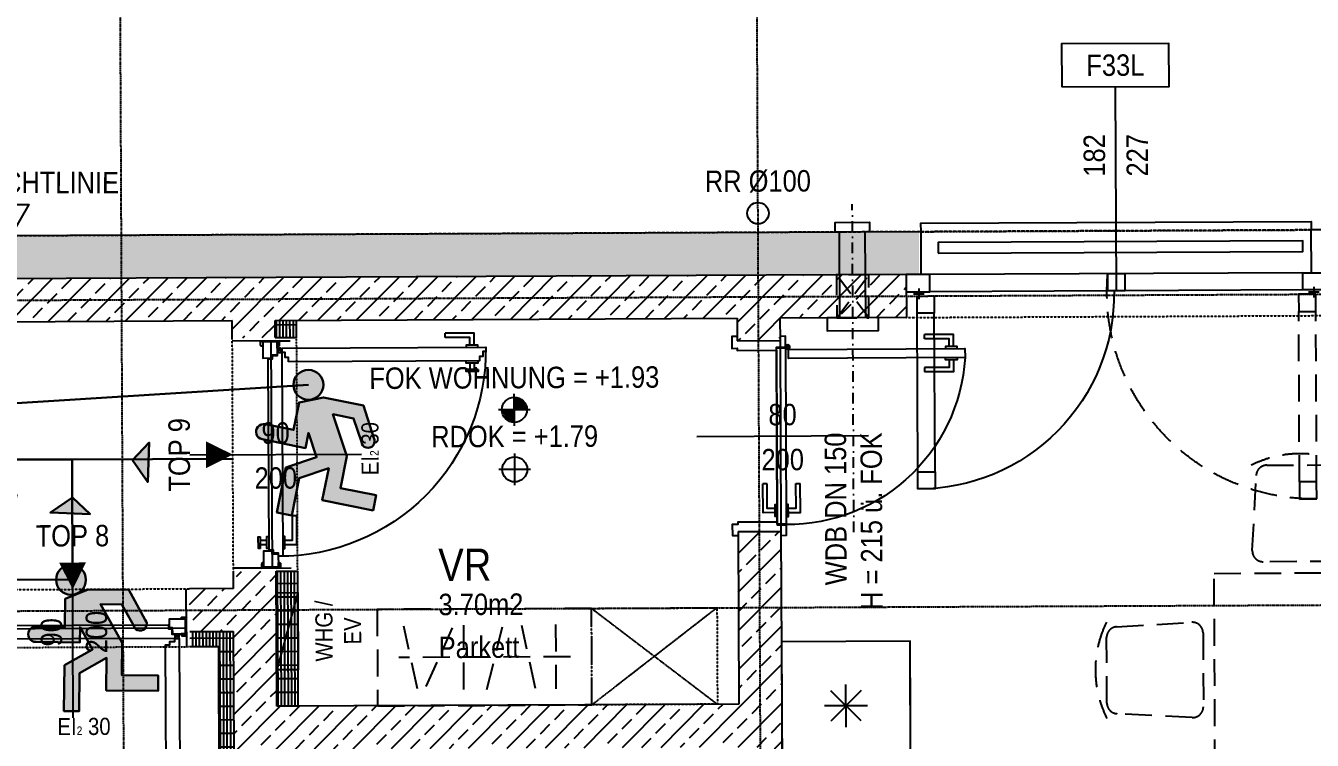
# Model space of a CAD drawing. Header units: millimetres. Extents: x -378801 to -302223, y -36469 to 154078.
# Drawn here: x -335703 to -329701, y 33674 to 37007 of the extents above; entities that cross this region are included whole.
import ezdxf
from ezdxf.enums import TextEntityAlignment as Align

# ---------------------------------------------------------------- set-up
doc = ezdxf.new("R2010")
doc.units = ezdxf.units.MM
for name, pattern in [('HIDDEN', [0.375, 0.25, -0.125]), ('HIDDEN2', [0.1875, 0.125, -0.0625]), ('STRICHLINIE', [0.75, 0.5, -0.25]), ('STRICHPUNKT', [1, 0.5, -0.25, 0, -0.25])]:
    doc.linetypes.add(name, pattern=pattern)
for name, color, linetype in [('00_HLP---------M0', 6, 'Continuous'), ('01-ANS-G00-L01-M0', 8, 'Continuous'), ('01-BFL-G00-L01-M0', 10, 'Continuous'), ('01-SYM-G00-L01-M0', 8, 'Continuous'), ('01-TXT---------M0', 1, 'Continuous'), ('01-TXT---------PP', 1, 'Continuous'), ('01-TXT-G00-L01-M0', 1, 'Continuous'), ('02-ANS-G00-L01-M0', 8, 'Continuous'), ('02-AXO-G00-L01-M0', 8, 'STRICHPUNKT'), ('02-DIM-G00-L01-BEHÖRDE', 20, 'Continuous'), ('02-FIL-G00-L01-LILA', 223, 'Continuous'), ('02-FIL-G00-L01-ORANGE', 40, 'Continuous'), ('02-FIL-G00-L01-STB', 8, 'Continuous'), ('02-HID-G00-L01-M0', 8, 'HIDDEN2'), ('02-TWA---------M0', 4, 'Continuous'), ('02-TWA-G00-L01-M0', 4, 'Continuous'), ('02-WDA---------M0', 8, 'Continuous'), ('02-WDA-G00-L01-M0', 8, 'Continuous'), ('02-ZWA---------M0', 2, 'Continuous'), ('02-ZWA-G00-L01-M0', 2, 'Continuous'), ('03-SYM-G00-L01-M0', 8, 'Continuous'), ('04-HLP---------M0', 8, 'HIDDEN2'), ('04-STO---------M0', 1, 'Continuous'), ('04-SYM---------EP', 8, 'Continuous'), ('04-SYM-G00-L01-EP', 8, 'Continuous'), ('04-TXT---------EP', 8, 'Continuous'), ('04-TXT-G00-L01-M0', 8, 'Continuous'), ('04-TXT-G00-L01-POS', 8, 'Continuous'), ('05-STO---------M0', 1, 'Continuous'), ('05-STO--------M0', 1, 'Continuous'), ('05-SYM---------M0', 8, 'Continuous'), ('05-SYM--------M0', 8, 'Continuous'), ('05-SYM-G00-L01-M0', 8, 'Continuous'), ('05-TXT---------PP', 8, 'Continuous'), ('05-TXT--------M0', 8, 'Continuous'), ('05-TXT-G00-L01-M0', 8, 'Continuous'), ('05_HLP---------M0', 6, 'Continuous'), ('07-SAN---------M0', 8, 'Continuous'), ('07-SAN-G00-L01-FBHZG-EVERT', 8, 'Continuous'), ('07-SAN-G00-L01-Küche', 8, 'Continuous'), ('07-SAN-G00-L01-M0', 8, 'Continuous'), ('07_MOB-G00-L01-M0', 6, 'HIDDEN2')]:
    doc.layers.add(name, color=color, linetype=linetype)
doc.styles.add('ARIAL', font='arial.ttf', dxfattribs={"width": 0.85})
pattern_1 = [(45.2645, (-337081.75, 30520.5), (-90.2161, 89.387), []), (45.2645, (-336991.95, 30520.91), (-90.2161, 89.387), [63.5, -31.75])]
pattern_2 = [(90.26447, (-337081.752, 30520.496), (-15.87483, -0.073276), []), (180.2645, (-337081.75, 30520.496), (0.2931, -63.4993), [])]

# ---------------------------------------------------------------- blocks, each defined once
blk = doc.blocks.new('WET')
at = {"layer": '02-TWA---------M0'}
for points in [[(-0.53, 0), (-0.53, 0.2)], [(0.53, 0), (0.53, 0.2)]]:
    blk.add_lwpolyline(points, dxfattribs=at)
at = {"layer": '02-ZWA---------M0'}
for points in [[(-0.53, 0), (-0.53, -0.07)], [(0.53, 0), (0.53, -0.07)]]:
    blk.add_lwpolyline(points, dxfattribs=at)
at = {"layer": '05-STO---------M0'}
for points in [[(-0.525, 0.058), (-0.505, 0.058), (-0.505, 0.063, 0.414214), (-0.51, 0.068), (-0.53, 0.068)], [(0.525, 0.058), (0.505, 0.058), (0.505, 0.063, -0.414214), (0.51, 0.068), (0.53, 0.068)], [(-0.525, -0.01), (-0.505, -0.01), (-0.505, -0.015, -0.414214), (-0.51, -0.02), (-0.53, -0.02)], [(0.525, -0.01), (0.505, -0.01), (0.505, -0.015, 0.414214), (0.51, -0.02), (0.53, -0.02)]]:
    blk.add_lwpolyline(points, format="xyb", close=True, dxfattribs=at)
for points in [[(-0.464, -0.01), (-0.525, -0.01), (-0.525, 0.058), (-0.45, 0.058), (-0.45, 0.058), (-0.45, 0.058), (-0.45, 0.0195), (-0.464, 0.0195), (-0.464, -0.01)], [(0.464, -0.01), (0.525, -0.01), (0.525, 0.058), (0.45, 0.058), (0.45, 0.058), (0.45, 0.058), (0.45, 0.0195), (0.464, 0.0195), (0.464, -0.01)]]:
    blk.add_lwpolyline(points, dxfattribs=at)
at = {"layer": '05-SYM---------M0'}
for p, q in [((-0.422, -0.908), (-0.392, -0.908)), ((-0.422, -0.928), (-0.392, -0.928))]:
    blk.add_line(p, q, dxfattribs=at)
for points in [[(0.53, 0.018), (-0.53, 0.018)], [(-0.432, -0.061), (-0.432, -0.061), (-0.452, -0.061), (-0.452, -0.046), (-0.476, -0.046), (-0.476, -0.032), (-0.496, -0.032), (-0.496, -0.982), (-0.476, -0.982), (-0.476, -0.968), (-0.452, -0.968), (-0.452, -0.953), (-0.432, -0.953), (-0.432, -0.061)], [(-0.491, -0.021), (-0.481, -0.021)], [(-0.486, -0.026), (-0.486, -0.016)], [(-0.506, -0.928), (-0.562, -0.928), (-0.562, -0.793)], [(-0.542, -0.793), (-0.562, -0.793)], [(-0.506, -0.908), (-0.542, -0.908), (-0.542, -0.793)], [(-0.496, -0.9455), (-0.506, -0.9455), (-0.506, -0.8905), (-0.496, -0.8905)], [(-0.432, -0.9455), (-0.422, -0.9455), (-0.422, -0.8905), (-0.432, -0.8905)], [(-0.392, -0.9455), (-0.382, -0.9455), (-0.382, -0.8905), (-0.392, -0.8905)], [(-0.392, -0.9455), (-0.392, -0.8905)]]:
    blk.add_lwpolyline(points, dxfattribs=at)
blk.add_circle((-0.486, -0.021), 0.01, dxfattribs=at)
blk.add_arc((-0.486, -0.021), 0.9611, 269.40381, 0.65581, dxfattribs=at)
at = {"layer": '05_HLP---------M0'}
for p, q in [((0.401, 0.043), (0.401, 0.073)), ((0.421, 0.043), (0.421, 0.073))]:
    blk.add_line(p, q, dxfattribs=at)
for points in [[(0.4385, 0.073), (0.4385, 0.083), (0.3835, 0.083), (0.3835, 0.073)], [(0.4385, 0.073), (0.3835, 0.073)], [(-0.446, 0.033), (-0.446, 0.033), (-0.446, 0.013), (-0.461, 0.013), (-0.461, -0.011), (-0.475, -0.011), (-0.475, -0.031), (0.475, -0.031), (0.475, -0.011), (0.461, -0.011), (0.461, 0.013), (0.446, 0.013), (0.446, 0.033), (-0.446, 0.033)], [(0.4385, 0.033), (0.4385, 0.043), (0.3835, 0.043), (0.3835, 0.033)], [(0.421, -0.041), (0.421, -0.097), (0.286, -0.097)], [(0.401, -0.041), (0.401, -0.077), (0.286, -0.077)], [(0.4385, -0.031), (0.4385, -0.041), (0.3835, -0.041), (0.3835, -0.031)], [(0.286, -0.077), (0.286, -0.097)]]:
    blk.add_lwpolyline(points, dxfattribs=at)
blk = doc.blocks.new('00-top')
blk.add_lwpolyline([(0, 0, 0, 0.125, 0), (-0.125, 0, 0.125, 0.125, 0)], format="xyseb")
at = {"layer": '01-TXT---------M0', "color": 8, "style": 'ARIAL', "width": 0.85}
for tag, p in [('NUMBER', (-0.3, 0)), ('TOP', (-0.65, 0))]:
    blk.add_attdef(tag, text='', height=0.1, rotation=90, dxfattribs=at).set_placement(p, align=Align.MIDDLE_CENTER)
blk = doc.blocks.new('05-TXT')
at = {"layer": '05-TXT--------M0'}
blk.add_line((-0.4, 0), (0.4, 0), dxfattribs=at)
at = {"layer": '05-TXT--------M0', "color": 8, "style": 'ARIAL', "width": 0.85}
blk.add_attdef('BREITE', text='', height=0.1, dxfattribs=at).set_placement((0, 0.05), align=Align.CENTER)
blk.add_attdef('HÖHE', text='', height=0.1, rotation=360, dxfattribs=at).set_placement((0, -0.06), align=Align.TOP_CENTER)
blk = doc.blocks.new('TÜR-80_20er-WAND')
at = {"layer": '00_HLP---------M0'}
for points in [[(-0.3575, 0.045), (-0.3575, 0.101), (-0.2225, 0.101)], [(-0.3375, 0.045), (-0.3375, 0.081), (-0.2225, 0.081)], [(-0.2225, 0.081), (-0.2225, 0.101)], [(-0.375, 0.035), (-0.375, 0.045), (-0.32, 0.045), (-0.32, 0.035)], [(0.4, -0.007), (-0.4, -0.007)], [(-0.375, -0.007), (-0.375, -0.017), (-0.32, -0.017), (-0.32, -0.007)], [(-0.3575, -0.017), (-0.3575, -0.073), (-0.2225, -0.073)], [(-0.3375, -0.017), (-0.3375, -0.053), (-0.2225, -0.053)], [(-0.2225, -0.053), (-0.2225, -0.073)]]:
    blk.add_lwpolyline(points, dxfattribs=at)
blk.add_lwpolyline([(0.4115, 0.035), (-0.4115, 0.035), (-0.4115, 0.035), (-0.4115, -0.007), (0.4115, -0.007)], close=True, dxfattribs=at)
at = {"layer": '02-TWA---------M0'}
for points in [[(-0.445, -0.19), (-0.445, 0.01)], [(0.445, -0.19), (0.445, 0.01)]]:
    blk.add_lwpolyline(points, dxfattribs=at)
at = {"layer": '05-STO--------M0'}
for points in [[(-0.465, -0.19), (-0.465, -0.215), (-0.41, -0.215), (-0.41, -0.19), (-0.4, -0.19), (-0.4, -0.007), (-0.415, -0.007), (-0.415, 0.035), (-0.465, 0.035), (-0.465, 0.01)], [(0.465, -0.19), (0.465, -0.215), (0.41, -0.215), (0.41, -0.19), (0.4, -0.19), (0.4, -0.007), (0.415, -0.007), (0.415, 0.035), (0.465, 0.035), (0.465, 0.01)]]:
    blk.add_lwpolyline(points, dxfattribs=at)
at = {"layer": '05-SYM---------M0'}
for points in [[(0.352, 0.8185), (0.296, 0.8185), (0.296, 0.6835)], [(0.352, 0.7985), (0.316, 0.7985), (0.316, 0.6835)], [(0.362, 0.836), (0.352, 0.836), (0.352, 0.781), (0.362, 0.781)], [(0.404, 0.836), (0.414, 0.836), (0.414, 0.781), (0.404, 0.781)], [(0.414, 0.8185), (0.47, 0.8185), (0.47, 0.6835)], [(0.414, 0.7985), (0.45, 0.7985), (0.45, 0.6835)], [(0.316, 0.6835), (0.296, 0.6835)], [(0.45, 0.6835), (0.47, 0.6835)]]:
    blk.add_lwpolyline(points, dxfattribs=at)
at = {"layer": '05-SYM--------M0'}
blk.add_lwpolyline([(0.404, 0.0495), (0.404, 0.8725), (0.404, 0.8725), (0.362, 0.8725), (0.362, 0.0495)], close=True, dxfattribs=at)
for points in [[(0.41, 0.046), (0.42, 0.046)], [(0.415, 0.041), (0.415, 0.051)]]:
    blk.add_lwpolyline(points, dxfattribs=at)
blk.add_circle((0.415, 0.046), 0.01, dxfattribs=at)
blk.add_arc((0.415, 0.046), 0.8282, 93.66912, 183.66912, dxfattribs=at)
blk = doc.blocks.new('01-SQM')
at = {"layer": '01-TXT---------M0', "color": 1, "style": 'ARIAL', "width": 0.85}
blk.add_attdef('ROOM', (0, 0), '', height=0.15, dxfattribs=at)
blk.add_attdef('AREA', text='', height=0.1, dxfattribs=at).set_placement((0, -0.06), align=Align.TOP_LEFT)
at = {"layer": '01-TXT---------PP', "color": 1, "style": 'ARIAL', "width": 0.85}
blk.add_attdef('NR', text='', height=0.15, dxfattribs=at).set_placement((-0.1173, 0), align=Align.RIGHT)
blk.add_attdef('FLOOR', text='', height=0.1, dxfattribs=at).set_placement((0, -0.26), align=Align.TOP_LEFT)
blk = doc.blocks.new('01-HK1')
for p, q in [((-0.0005, -0.0742), (-0.0005, 0.0742)), ((0.0737, 0), (-0.0747, 0))]:
    blk.add_line(p, q)
blk.add_circle((-0.0005, 0), 0.0586)
for points in [[(-0.0005, 0.0586), (0.0409, 0.0414), (-0.0005, 0)], [(-0.0005, 0), (0.0581, 0), (0.0409, 0.0414)], [(-0.0591, 0), (-0.0419, -0.0414), (-0.0005, 0)], [(-0.0419, -0.0414), (-0.0005, -0.0586), (-0.0005, 0)]]:
    blk.add_solid(points)
at = {"layer": '01-TXT---------M0', "color": 8, "style": 'ARIAL', "width": 0.85}
blk.add_attdef('HEIGHT', text='', height=0.1, dxfattribs=at).set_placement((0, 0.2), align=Align.TOP_CENTER)
blk = doc.blocks.new('03-rar')
blk.add_circle((0, 0), 0.05)
at = {"layer": '01-TXT---------M0', "color": 8, "style": 'ARIAL', "width": 0.85}
blk.add_attdef('RR', text='', height=0.1, dxfattribs=at).set_placement((0, 0.1), align=Align.CENTER)
blk = doc.blocks.new('04-TXT')
blk.add_line((0, 0), (0.9529, 0))
at = {"layer": '04-TXT---------EP', "color": 8, "style": 'ARIAL', "width": 0.85}
blk.add_attdef('WIDTH', text='', height=0.1, dxfattribs=at).set_placement((0.6322, 0.05), align=Align.CENTER)
blk.add_attdef('HEIGHT', text='', height=0.1, dxfattribs=at).set_placement((0.6322, -0.05), align=Align.TOP_CENTER)
blk = doc.blocks.new('FENSTER_184')
at = {"layer": '02-WDA---------M0'}
for points in [[(0.07, -0.2), (0.07, -0.4)], [(1.89, -0.2), (1.89, -0.4)]]:
    blk.add_lwpolyline(points, dxfattribs=at)
at = {"layer": '04-HLP---------M0'}
for points in [[(1.83, 0.7752), (1.83, 0.8552), (1.91, 0.8552), (1.91, 0.7752)], [(1.83, -0.1), (1.83, -0.02), (1.91, -0.02), (1.91, -0.1)]]:
    blk.add_lwpolyline(points, close=True, dxfattribs=at)
at = {"layer": '04-HLP---------M0', "linetype": 'Continuous'}
for points in [[(0.13, 0.72), (0.13, 0.8), (0.05, 0.8), (0.05, 0.72)], [(0.13, -0.1), (0.13, -0.02), (0.05, -0.02), (0.05, -0.1)]]:
    blk.add_lwpolyline(points, close=True, dxfattribs=at)
at = {"layer": '04-HLP---------M0'}
for points in [[(1.83, 0.7752), (1.83, -0.02)], [(1.91, 0.7752), (1.91, -0.02)], [(0.034, -0.11), (0.084, -0.11)], [(0.059, -0.135), (0.059, -0.085)], [(1.926, -0.11), (1.876, -0.11)], [(1.901, -0.135), (1.901, -0.085)]]:
    blk.add_lwpolyline(points, dxfattribs=at)
at = {"layer": '04-HLP---------M0', "linetype": 'Continuous'}
for points in [[(0.05, 0.72), (0.05, -0.02)], [(0.13, 0.72), (0.13, -0.02)]]:
    blk.add_lwpolyline(points, dxfattribs=at)
at = {"layer": '04-HLP---------M0'}
blk.add_arc((1.901, -0.11), 0.9652, 89.46574, 185.35028, dxfattribs=at)
at = {"layer": '04-HLP---------M0', "linetype": 'Continuous'}
blk.add_arc((0.059, -0.11), 0.91, 359.48381, 90.46457, dxfattribs=at)
at = {"layer": '04-STO---------M0'}
for points in [[(0.11, -0.2), (0, -0.2), (0, -0.12), (0.11, -0.12)], [(0.94, -0.2), (1.02, -0.2), (1.02, -0.12), (0.94, -0.12)], [(1.85, -0.2), (1.96, -0.2), (1.96, -0.12), (1.85, -0.12)]]:
    blk.add_lwpolyline(points, close=True, dxfattribs=at)
at = {"layer": '04-SYM---------EP'}
for p, q in [((1.85, -0.12), (0.11, -0.12)), ((1.85, -0.2), (0.11, -0.2))]:
    blk.add_line(p, q, dxfattribs=at)
blk = doc.blocks.new('GARDEROBE')
for points in [[(-6.0792, -3.1), (-6.5292, -3.1), (-6.5292, -4.1), (-6.0792, -4.1), (-6.0792, -3.1)], [(-6.3042, -3.2), (-6.3042, -4)], [(-6.4542, -3.2678), (-6.1542, -3.2678)], [(-6.1574, -3.3636), (-6.451, -3.4254)], [(-6.1536, -3.5895), (-6.4445, -3.5161)], [(-6.1542, -3.6978), (-6.4542, -3.696)], [(-6.1677, -3.8725), (-6.4408, -3.7484)], [(-6.1574, -3.9142), (-6.451, -3.976)]]:
    blk.add_lwpolyline(points)
blk = doc.blocks.new('möbel_tisch_mittel')
blk.add_lwpolyline([(0.45, 1.4), (0.45, 0), (-0.45, 0), (-0.45, 1.4)], close=True)
for points in [[(-0.906, 1.2021, 0.39805), (-0.9532, 1.1521), (-0.9532, 0.8467, 0.39805), (-0.906, 0.7968), (-0.556, 0.7774, 0.430564), (-0.5032, 0.8273), (-0.5032, 1.1716, 0.430564), (-0.556, 1.2215)], [(0.906, 1.2021, -0.39805), (0.9532, 1.1521), (0.9532, 0.8467, -0.39805), (0.906, 0.7968), (0.556, 0.7774, -0.430564), (0.5032, 0.8273), (0.5032, 1.1716, -0.430564), (0.556, 1.2215)], [(-0.906, 0.1979, -0.39805), (-0.9532, 0.2479), (-0.9532, 0.5533, -0.39805), (-0.906, 0.6032), (-0.556, 0.6226, -0.430564), (-0.5032, 0.5727), (-0.5032, 0.2284, -0.430564), (-0.556, 0.1785)], [(0.906, 0.1979, 0.39805), (0.9532, 0.2479), (0.9532, 0.5533, 0.39805), (0.906, 0.6032), (0.556, 0.6226, 0.430564), (0.5032, 0.5727), (0.5032, 0.2284, 0.430564), (0.556, 0.1785)]]:
    blk.add_lwpolyline(points, format="xyb", close=True)
for centre, start, end in [((-0.5032, 0.9994), 153.43495, 206.56505), ((0.5032, 0.9994), 333.43495, 26.56505), ((-0.5032, 0.4006), 153.43495, 206.56505), ((0.5032, 0.4006), 333.43495, 26.56505)]:
    blk.add_arc(centre, 0.5031, start, end)
at = {"layer": '00_HLP---------M0', "linetype": 'HIDDEN', "ltscale": 0.5}
blk.add_lwpolyline([(-0.2026, 1.856, -0.39805), (-0.1527, 1.9032), (0.1527, 1.9032, -0.39805), (0.2026, 1.856), (0.2221, 1.506, -0.430564), (0.1721, 1.4532), (-0.1721, 1.4532, -0.430564), (-0.2221, 1.506)], format="xyb", close=True, dxfattribs=at)
blk.add_arc((0, 1.4532), 0.5031, 63.43495, 116.56505, dxfattribs=at)
blk = doc.blocks.new('WANDLÜFER')
at = {"layer": '02-TWA---------M0', "linetype": 'HIDDEN2', "ltscale": 0.75}
for points in [[(0.075, 0), (0.075, -0.2), (-0.075, -0.2), (-0.075, 0), (0.075, 0)], [(-0.075, 0), (0.075, -0.2)], [(0.075, 0), (-0.075, -0.2)]]:
    blk.add_lwpolyline(points, dxfattribs=at)
at = {"layer": '07-SAN---------M0', "linetype": 'STRICHPUNKT', "ltscale": 0.1}
blk.add_lwpolyline([(0, 1), (0, -0.53)], dxfattribs=at)
at = {"layer": '07-SAN---------M0'}
for points in [[(0, 0), (-0.12, 0), (-0.12, 0.06), (0.12, 0.06), (0.12, 0)], [(0.08, -0.4), (-0.08, -0.4), (-0.08, -0.445), (0.08, -0.445)]]:
    blk.add_lwpolyline(points, close=True, dxfattribs=at)
for points in [[(-0.06, 0), (-0.06, -0.4)], [(0.06, 0), (0.06, -0.4)]]:
    blk.add_lwpolyline(points, dxfattribs=at)
blk = doc.blocks.new('türachse&qualität')
at = {"layer": '05-SYM---------M0'}
blk.add_line((-0.4, 0), (-0.4, 0), dxfattribs=at)
at = {"layer": '05-TXT---------PP'}
blk.add_lwpolyline([(-0.5, -0.25), (-0.5, 0.25), (-0.7, 0.25), (-0.7, -0.25)], close=True, dxfattribs=at)
at = {"layer": '05-TXT---------PP', "color": 8, "style": 'ARIAL', "text_generation_flag": 6, "width": 0.85}
blk.add_attdef('POS.NR.', text='', height=0.1, rotation=270, dxfattribs=at).set_placement((-0.6529, -0.0112), align=Align.TOP_CENTER)
blk = doc.blocks.new('01-HK2')
for p, q in [((0, -0.098), (0, 0.098)), ((0.098, 0), (-0.098, 0))]:
    blk.add_line(p, q)
blk.add_circle((0, 0), 0.0773)
at = {"layer": '01-TXT---------M0', "color": 8, "style": 'ARIAL', "width": 0.85}
blk.add_attdef('HEIGHT', text='', height=0.1, rotation=360, dxfattribs=at).set_placement((0, 0.132), align=Align.BOTTOM_CENTER)
blk = doc.blocks.new('Kühlschrank')
blk.add_lwpolyline([(-0.3, 0), (0.3, 0), (0.3, -0.6), (-0.3, -0.6)], close=True)
for points in [[(0.0707, -0.2293), (-0.0707, -0.3707)], [(-0.0707, -0.2293), (0.0707, -0.3707)], [(0, -0.2), (0, -0.4)], [(-0.1, -0.3), (0.1, -0.3)]]:
    blk.add_lwpolyline(points)
blk = doc.blocks.new('01-HK3')
blk.add_lwpolyline([(0, 0), (0.0423, 0.0732), (-0.0423, 0.0732)], close=True)
at = {"color": 0, "style": 'ARIAL', "width": 0.85}
blk.add_attdef('HEIGHT', text='', height=0.05, dxfattribs=at).set_placement((0, 0.35), align=Align.TOP_CENTER)
blk = doc.blocks.new('9809550')
at = {"color": 18, "lineweight": 30, "true_color": 0x000000}
for points in [[(423921.7, 99168.8), (423956.8, 99168.8), (423956.8, 99202.9), (423984.5, 99214.5), (424033.7, 99214.5), (424053.8, 99178.3)], [(424040.2, 99170.9), (424025.2, 99196.7), (423999.7, 99196.8), (424026.2, 99150.3), (424026.2, 99110.9), (424070.2, 99110.9), (424070.2, 99092.3), (424007.5, 99092.3), (424007.5, 99131.7), (423975, 99113.1), (423975, 99067), (423956.5, 99067), (423956.5, 99122.4), (423990.5, 99141.9), (423975.1, 99168.8), (423975.1, 99150.2), (423921.7, 99150.3)]]:
    blk.add_lwpolyline(points, dxfattribs=at)
blk.add_circle((423963.6, 99225.9), 18.1, dxfattribs=at)
for centre, radius, start, end in [((423921.7, 99159.5), 9.27, 89.9849, 270.0151), ((424047.8, 99173.1), 7.96, 195.7299, 41.4005)]:
    blk.add_arc(centre, radius, start, end, dxfattribs=at)
blk = doc.blocks.new('750298750')
h = blk.add_hatch(color=3)
h.paths.add_polyline_path([(426943.6, 99576.9), (426968.1, 99576.8), (426982.5, 99552, 1.25347), (426995.6, 99559.2), (426976.3, 99594), (426929, 99594), (426902.3, 99582.8), (426902.3, 99550), (426868.6, 99550, 1), (426868.6, 99532.2), (426919.9, 99532.1), (426919.9, 99550), (426934.8, 99524.1), (426902.1, 99505.4), (426902.1, 99452.1), (426919.8, 99452.1), (426919.8, 99496.4), (426951.1, 99514.3), (426951.1, 99476.4), (427011.4, 99476.4), (427011.4, 99494.3), (426969.1, 99494.3), (426969.1, 99532.2)])
h.paths.add_polyline_path([(426891.5, 99604.9, 1), (426926.3, 99604.9, 1)])
at = {"xscale": 0.9619413167778113, "yscale": 0.9619413167778113, "zscale": 0.9619413167778113}
blk.add_blockref('9809550', (19080.8, 4155.4), dxfattribs=at)
blk = doc.blocks.new('4444444')
at = {"lineweight": 30}
h = blk.add_hatch(color=100, dxfattribs=at)
h.dxf.hatch_style = 1
h.paths.add_polyline_path([(431810.8, 98429.5), (431736, 98429.5), (431806.7, 98326.5)])
h.paths.add_polyline_path([(431814, 98511.5), (431736, 98429.5), (431810.8, 98429.5)])
at = {"color": 102, "lineweight": 30, "true_color": 0x21de37}
blk.add_lwpolyline([(431736, 98429.5), (431806.7, 98326.5), (431736, 98429.5), (431814, 98511.5), (431806.7, 98326.5)], dxfattribs=at)

msp = doc.modelspace()

# ---------------------------------------------------------------- hatches: boundary and pattern name
at = {"layer": '02-FIL-G00-L01-LILA', "true_color": 0x636466}
h = msp.add_hatch(dxfattribs=at)
h.set_pattern_fill('HONEY', color=251, scale=10, angle=107.16870486, style=0)
h.set_pattern_definition([(359.829713, (-389052.153, -18110.562), (47.7065105, 27.354634), [31.75, -63.5]), (119.829713, (-389052.153, -18110.562), (-47.543063, 27.637733), [31.75, -63.5]), (59.829713, (-389052.153, -18110.562), (0.163447, 54.992367), [-63.5, 31.75])])
h.paths.add_polyline_path([(-331536.4314, 36046.148), (-336796.3766, 36021.8669), (-336795.4535, 35821.8721), (-336735.4541, 35822.1491), (-331595.5086, 35845.8732), (-331535.5082, 35846.1501)])
at = {"layer": '02-FIL-G00-L01-ORANGE', "true_color": 0x636466}
h = msp.add_hatch(dxfattribs=at)
h.set_pattern_fill('GRATE', color=251, scale=20, angle=197.16870486, style=0)
h.set_pattern_definition(pattern_2)
h.paths.add_polyline_path([(-334439.5554, 35632.7459), (-334539.5543, 35632.2843), (-334539.1851, 35552.2851), (-334439.0723, 35552.7464)])
h = msp.add_hatch(dxfattribs=at)
h.set_pattern_fill('GRATE', color=251, scale=20, angle=197.16870486, style=0)
h.set_pattern_definition(pattern_2)
h.paths.add_polyline_path([(-334434.1549, 34462.7583), (-334534.1538, 34462.2967), (-334531.2459, 33832.3035), (-334431.2469, 33832.765)])
h = msp.add_hatch(dxfattribs=at)
h.set_pattern_fill('GRATE', color=251, scale=20, angle=197.16870486, style=0)
h.set_pattern_definition(pattern_2)
h.paths.add_polyline_path([(-334732.8593, 34181.3766), (-334937.8571, 34180.4303), (-334937.534, 34110.4311), (-334802.5354, 34111.0542), (-334800.3198, 33631.0593), (-334730.3206, 33631.3824)])
at = {"layer": '02-FIL-G00-L01-STB', "true_color": 0x636466}
h = msp.add_hatch(dxfattribs=at)
h.set_pattern_fill('ANSI33', color=251, scale=20, angle=107.16870486, style=0)
h.set_pattern_definition(pattern_1)
h.paths.add_polyline_path([(-331595.5088, 35845.8732), (-336735.4541, 35822.1491), (-336735.0848, 35742.1499), (-336734.5309, 35622.1512), (-334739.5522, 35631.3611), (-334739.0691, 35551.3625), (-334539.0712, 35552.2857), (-334539.5543, 35632.2843), (-332384.5773, 35642.2313), (-332384.0926, 35537.2325), (-332184.0948, 35538.1556), (-332184.5794, 35643.1545), (-331594.5857, 35645.8753)])
h = msp.add_hatch(dxfattribs=at)
h.set_pattern_fill('ANSI33', color=251, scale=20, angle=107.16870486, style=0)
h.set_pattern_definition(pattern_1)
h.paths.add_polyline_path([(-332179.9867, 34648.1651), (-332379.9845, 34647.2419), (-332376.2688, 33842.2505), (-334531.2459, 33832.3035), (-334534.1538, 34462.2967), (-334734.1517, 34461.3736), (-334733.7824, 34381.3744), (-334938.7802, 34380.4282), (-334937.8571, 34180.4303), (-334732.8593, 34181.3766), (-334730.3206, 33631.3824), (-332375.3457, 33642.2527), (-332337.496, 25442.34), (-332937.4604, 25439.581), (-332936.5665, 25239.583), (-331276.5842, 25247.2349), (-331277.5073, 25447.2328), (-332137.4982, 25443.2632)])

# ---------------------------------------------------------------- linework, layer by layer
at = {"color": 4, "lineweight": 30}
for points in [[(-334384.3353, 35331.9441), (-346388.6242, 34578.2798)], [(-335491.7132, 34422.3143), (-346388.1164, 34488.8235)]]:
    msp.add_lwpolyline(points, dxfattribs=at)
at = {"color": 100, "lineweight": 30}
for points in [[(-335483.7744, 34377.9126), (-335486.5672, 34982.9524), (-337239.717, 34982.9524)], [(-335486.5672, 34982.9524), (-334736.5752, 34986.4143)]]:
    msp.add_lwpolyline(points, dxfattribs=at)
at = {"layer": '01-ANS-G00-L01-M0', "color": 251, "true_color": 0x636466}
msp.add_lwpolyline([(-332184.0948, 35538.1556), (-332179.9867, 34648.1651)], dxfattribs=at)
at = {"layer": '01-BFL-G00-L01-M0', "color": 251, "linetype": 'STRICHLINIE', "true_color": 0x636466}
msp.add_lwpolyline([(-319416.5237, 51712.0812), (-319485.1443, 38295.6762), (-319500.6709, 36101.7077), (-346703.3408, 35976.1342), (-346697.3757, 37975.8361), (-346708.941, 51910.465)], dxfattribs=at)
at = {"layer": '02-ANS-G00-L01-M0', "color": 251, "true_color": 0x636466}
msp.add_lwpolyline([(-331526.4315, 36046.1941), (-331526.6161, 36086.1937), (-329706.6355, 36094.5945), (-329706.4509, 36054.5918)], dxfattribs=at)
msp.add_lwpolyline([(-331445.972, 35946.5645), (-329745.9901, 35954.414), (-329746.2209, 36004.4135), (-331446.2028, 35996.5639)], close=True, dxfattribs=at)
at = {"layer": '02-AXO-G00-L01-M0', "color": 251, "true_color": 0x636466}
for points in [[(-335195.4644, 22829.1203), (-335274.8563, 40028.9371)], [(-332210.7254, 19642.8634), (-332304.8879, 40042.6461)], [(-347423.621, 35672.8143), (-322105.9141, 35789.6773), (-322105.9141, 35789.6773)], [(-347427.9306, 34222.779), (-322099.2212, 34339.6927), (-322099.2212, 34339.6927)]]:
    msp.add_lwpolyline(points, dxfattribs=at)
at = {"layer": '02-HID-G00-L01-M0', "color": 251, "ltscale": 0.5, "true_color": 0x636466}
for points in [[(-331526.4315, 36046.1941), (-329706.4509, 36054.5949)], [(-334434.1549, 34462.7583), (-334439.0723, 35552.7464)], [(-336027.5224, 34105.3998), (-334937.534, 34110.4311)]]:
    msp.add_lwpolyline(points, dxfattribs=at)
at = {"layer": '02-HID-G00-L01-M0', "color": 251, "true_color": 0x636466}
for points in [[(-331594.5857, 35645.8753), (-329634.6066, 35654.9249)], [(-334734.1517, 34461.3736), (-334739.1829, 35551.362)], [(-336028.7686, 34375.397), (-334938.7802, 34380.4282)]]:
    msp.add_lwpolyline(points, dxfattribs=at)
at = {"layer": '02-TWA-G00-L01-M0', "color": 251, "true_color": 0x636466}
for p, q in [((-331595.5086, 35845.8732), (-336735.4541, 35822.1491)), ((-336734.5309, 35622.1512), (-334739.5522, 35631.3611)), ((-334739.1829, 35551.362), (-334739.5522, 35631.3611)), ((-334539.5543, 35632.2843), (-332384.5773, 35642.2313)), ((-332384.5773, 35642.2313), (-332384.0926, 35537.2325)), ((-331594.5854, 35645.8753), (-332184.5794, 35643.1545)), ((-332184.5794, 35643.1545), (-332184.0948, 35538.1556)), ((-332379.9845, 34647.2419), (-332376.2688, 33842.2505)), ((-332179.9867, 34648.1651), (-332137.4982, 25443.2632)), ((-334733.7824, 34381.3744), (-334734.1517, 34461.3736)), ((-334531.2459, 33832.3035), (-334534.1538, 34462.2967)), ((-334733.7824, 34381.3744), (-334938.7802, 34380.4282)), ((-334730.3206, 33631.3824), (-334732.8593, 34181.3766)), ((-332376.2688, 33842.2505), (-334531.2459, 33832.3035))]:
    msp.add_line(p, q, dxfattribs=at)
for points in [[(-331595.5088, 35845.8732), (-331594.5857, 35645.8753)], [(-334539.1851, 35552.2851), (-334539.5543, 35632.2843)], [(-334937.8571, 34180.4303), (-334732.8593, 34181.3766)]]:
    msp.add_lwpolyline(points, dxfattribs=at)
at = {"layer": '02-WDA-G00-L01-M0', "color": 251, "true_color": 0x636466}
for p, q in [((-331526.4315, 36046.1941), (-336806.3765, 36021.8208)), ((-327556.475, 36064.5203), (-329706.4509, 36054.5956))]:
    msp.add_line(p, q, dxfattribs=at)
at = {"layer": '02-ZWA-G00-L01-M0', "color": 251, "true_color": 0x636466}
for p, q in [((-334439.0723, 35552.7464), (-334439.5554, 35632.7459)), ((-334431.2469, 33832.765), (-334434.1549, 34462.7583))]:
    msp.add_line(p, q, dxfattribs=at)
for points in [[(-334539.1851, 35552.2851), (-334439.0723, 35552.7464)], [(-334534.1538, 34462.2967), (-334434.1549, 34462.7583)], [(-334937.534, 34110.4311), (-334802.5354, 34111.0542)], [(-334799.6275, 33481.0609), (-334802.5354, 34111.0542)]]:
    msp.add_lwpolyline(points, dxfattribs=at)
at = {"layer": '07-SAN-G00-L01-FBHZG-EVERT', "color": 251, "true_color": 0x636466}
msp.add_lwpolyline([(-334533.6922, 34362.2978), (-334433.6933, 34362.7594), (-334432.0316, 34002.7632), (-334532.0306, 34002.3016)], close=True, dxfattribs=at)
msp.add_lwpolyline([(-334433.6933, 34362.7594), (-334532.0306, 34002.3016)], dxfattribs=at)
at = {"layer": '07-SAN-G00-L01-M0', "color": 251, "true_color": 0x636466}
msp.add_lwpolyline([(-330514.6257, 30890.8121), (-330517.3952, 31490.8057), (-331565.384, 31485.9683), (-331568.1535, 32085.9619), (-331568.1535, 32085.9619), (-331577.6159, 34135.9401), (-332177.6095, 34133.1706), (-332162.6082, 30883.2052)], close=True, dxfattribs=at)
at = {"layer": '07_MOB-G00-L01-M0', "color": 251, "true_color": 0x636466}
msp.add_lwpolyline([(-333063.3379, 34288.9271), (-332478.3441, 34291.6274), (-332476.2678, 33841.7889), (-333061.2615, 33839.0887)], close=True, dxfattribs=at)
for points in [[(-333063.3378, 34288.8959), (-332476.2678, 33841.7889)], [(-332478.3441, 34291.6274), (-333061.2592, 33838.9319)]]:
    msp.add_lwpolyline(points, dxfattribs=at)

# ---------------------------------------------------------------- block references
at = {"color": 102, "lineweight": 30, "true_color": 0x21de37}
for p, xscale, yscale, zscale, rotation in [((-2091681.1898, -19935.6331), 4.0068236436394, 4.0068236436394, 4.0068236436394, 348.6700814308623), ((-2090004.3333, -19938.4273), 4.006823643639398, 4.006823643639398, 4.006823643639398, 348.6700814308623), ((-2049648.76, -348881.7557), 4.006823643639398, 4.006823643639398, 4.006823643639398, 359.4714954982038)]:
    msp.add_blockref('750298750', p, dxfattribs=dict(at, xscale=xscale, yscale=yscale, zscale=zscale, rotation=rotation))
msp.add_blockref('4444444', (-766940.6116, -63448.6462), dxfattribs=at)
at = {"color": 102, "lineweight": 30, "true_color": 0x21de37, "rotation": 270.0000000001257}
msp.add_blockref('4444444', (-433913.9911, 466542.6765), dxfattribs=at)
at = {"layer": '01-SYM-G00-L01-M0', "color": 251, "true_color": 0x636466, "xscale": 1000, "yscale": 1000, "zscale": 1000, "rotation": 0.2644673286167905}
msp.add_blockref('01-HK1', (-333422.8865, 35215.538), dxfattribs=at).add_auto_attribs({'HEIGHT': 'FOK WOHNUNG = +1.93'})
at = {"layer": '01-SYM-G00-L01-M0', "color": 251, "true_color": 0x636466}
ref = msp.add_blockref('00-top', (-334736.6673, 35006.3678), dxfattribs=dict(at, xscale=1000, yscale=1000, zscale=1000, rotation=0.2644672871752375))
ref.add_attrib('TOP', 'TOP 9', dxfattribs={"layer": '01-TXT---------M0', "color": 8, "height": 100, "rotation": 90.26446729, "style": 'ARIAL', "width": 0.85}).set_placement((-334986.6646, 35005.2138), align=Align.MIDDLE_CENTER)
ref = msp.add_blockref('01-HK2', (-333421.6028, 34937.4371), dxfattribs=dict(at, xscale=757.5757580624575, yscale=757.5757580613007, zscale=757.5757580681662, rotation=0.1913444163733284))
ref.add_attrib('HEIGHT', 'RDOK = +1.79', dxfattribs={"layer": '01-TXT---------M0', "color": 8, "height": 100, "rotation": 0.19134441, "style": 'ARIAL', "width": 0.85}).set_placement((-333421.8507, 35011.6555), align=Align.BOTTOM_CENTER)
ref = msp.add_blockref('00-top', (-335483.7744, 34377.9126), dxfattribs=dict(at, xscale=1000, yscale=1000, zscale=1000, rotation=270.2644672890217))
ref.add_attrib('TOP', 'TOP 8', dxfattribs={"layer": '01-TXT---------M0', "color": 8, "height": 100, "rotation": 0.26446729, "style": 'ARIAL', "width": 0.85}).set_placement((-335484.9284, 34627.9099), align=Align.MIDDLE_CENTER)
at = {"layer": '01-TXT-G00-L01-M0', "color": 251, "true_color": 0x636466, "xscale": 1000, "yscale": 1000, "zscale": 1000, "rotation": 0.2644673028666128}
msp.add_blockref('01-SQM', (-333777.7516, 34417.0754), dxfattribs=at).add_auto_attribs({'ROOM': 'VR', 'AREA': '3.70m2', 'FLOOR': 'Parkett'})
at = {"layer": '02-DIM-G00-L01-BEHÖRDE', "color": 251, "true_color": 0x636466}
ref = msp.add_blockref('01-HK3', (-335772.8858, 36026.5947), dxfattribs=dict(at, xscale=-2000.000000016163, yscale=2000.000000025194, zscale=2000.000000000001, rotation=359.8297128887406))
ref.add_attrib('HEIGHT', 'BAUFLUCHTLINIE', dxfattribs={"layer": '0', "color": 0, "extrusion": (0, 0, -1), "height": 100, "rotation": 0.17028711, "style": 'ARIAL', "text_generation_flag": 2, "width": 0.85}).set_placement((335771.9942, 36326.5933), align=Align.TOP_CENTER)
at = {"layer": '03-SYM-G00-L01-M0', "color": 251, "true_color": 0x636466, "xscale": 1000, "yscale": 1000, "zscale": 1000, "rotation": 0.2644673113410362}
msp.add_blockref('03-rar', (-332286.8401, 36132.6848), dxfattribs=at).add_auto_attribs({'RR': 'RR %%c100'})
at = {"layer": '04-SYM-G00-L01-EP', "color": 251, "true_color": 0x636466, "xscale": -1000, "yscale": 1000, "zscale": 1000, "rotation": 180.2644672881726}
msp.add_blockref('FENSTER_184', (-331594.5844, 35645.8753), dxfattribs=at)
at = {"layer": '04-TXT-G00-L01-M0', "color": 251, "true_color": 0x636466, "xscale": 1000, "yscale": 1000, "zscale": 1000, "rotation": 90.26446729282112}
msp.add_blockref('04-TXT', (-330615.15, 35770.4), dxfattribs=at).add_auto_attribs({'WIDTH': '182', 'HEIGHT': '227'})
at = {"layer": '04-TXT-G00-L01-POS', "color": 251, "true_color": 0x636466}
ref = msp.add_blockref('türachse&qualität', (-330617.2408, 36223.3212), dxfattribs=dict(at, xscale=1000, yscale=1000, zscale=1000, rotation=270.2644506113871))
ref.add_attrib('POS.NR.', 'F33L', dxfattribs={"layer": '05-TXT---------PP', "color": 8, "height": 100, "rotation": 180.26445061, "style": 'ARIAL', "text_generation_flag": 6, "width": 0.85}).set_placement((-330620.0101, 36823.3148), align=Align.MIDDLE_CENTER)
at = {"layer": '05-SYM-G00-L01-M0', "color": 251, "true_color": 0x636466, "xscale": -1000, "yscale": 1000, "zscale": 1000}
for name, p, rotation in [('WET', (-334536.6694, 35007.2909), 90.26446726355766), ('TÜR-80_20er-WAND', (-332192.0406, 35093.1142), 270.2644673225606), ('WET', (-335482.8513, 34177.9147), 0.2644672654042601)]:
    msp.add_blockref(name, p, dxfattribs=dict(at, rotation=rotation))
at = {"layer": '05-TXT-G00-L01-M0', "color": 251, "true_color": 0x636466, "xscale": 1000, "yscale": 1000, "zscale": 1000}
for p, rotation, values in [((-332172.0408, 35093.2065), 0.2644672903587408, {'BREITE': '80', 'HÖHE': '200'}), ((-334536.6694, 35007.2909), 0.2644673077874646, {'BREITE': '90', 'HÖHE': '200'}), ((-335482.8513, 34177.9147), 90.26446730674498, {'BREITE': '90', 'HÖHE': '200'})]:
    msp.add_blockref('05-TXT', p, dxfattribs=dict(at, rotation=rotation)).add_auto_attribs(values)
at = {"layer": '07-SAN-G00-L01-Küche', "color": 251, "true_color": 0x636466, "xscale": -1000, "yscale": 1000, "zscale": 1000, "rotation": 270.2644673419874}
msp.add_blockref('Kühlschrank', (-331576.2312, 33835.9433), dxfattribs=at)
at = {"layer": '07-SAN-G00-L01-M0', "color": 251, "true_color": 0x636466, "xscale": -1000, "yscale": 1000, "zscale": 1000, "rotation": 180.2644672226103}
msp.add_blockref('WANDLÜFER', (-331844.5829, 35644.7226), dxfattribs=at)
at = {"layer": '07_MOB-G00-L01-M0', "color": 251, "true_color": 0x636466, "xscale": 1000, "yscale": 1000, "zscale": 1000}
for name, p, rotation in [('möbel_tisch_mittel', (-328756.9998, 34008.9581), 90.26446719810342), ('GARDEROBE', (-329933.2099, 27774.0827), 270.2646728648239)]:
    msp.add_blockref(name, p, dxfattribs=dict(at, rotation=rotation))

# ---------------------------------------------------------------- texts
at = {"layer": '05-TXT-G00-L01-M0', "color": 251, "true_color": 0x636466, "char_height": 80, "width": 700, "attachment_point": 2, "style": 'ARIAL'}
for insert, rotation in [((-334136.7891, 35034.137), 90.2645129), ((-335431.0055, 33778.1498), 0.2645129)]:
    msp.add_mtext('EI{\\H0.5x;2} 30', dxfattribs=dict(at, insert=insert, rotation=rotation))
at = {"layer": '07-SAN-G00-L01-FBHZG-EVERT', "color": 251, "true_color": 0x636466, "insert": (-334138.0648, 34184.1221), "char_height": 80, "width": 1165, "attachment_point": 8, "rotation": 90.26446732, "style": 'ARIAL'}
msp.add_mtext('WHG /\\PEV', dxfattribs=at)
at = {"layer": '07-SAN-G00-L01-M0', "color": 251, "true_color": 0x636466, "insert": (-331842.1135, 35109.7283), "char_height": 100, "width": 1538, "attachment_point": 6, "rotation": 90.26446724, "style": 'ARIAL'}
msp.add_mtext('WDB DN 150\\PH = 215 ü. FOK', dxfattribs=at)

doc.saveas('drawing.dxf')
